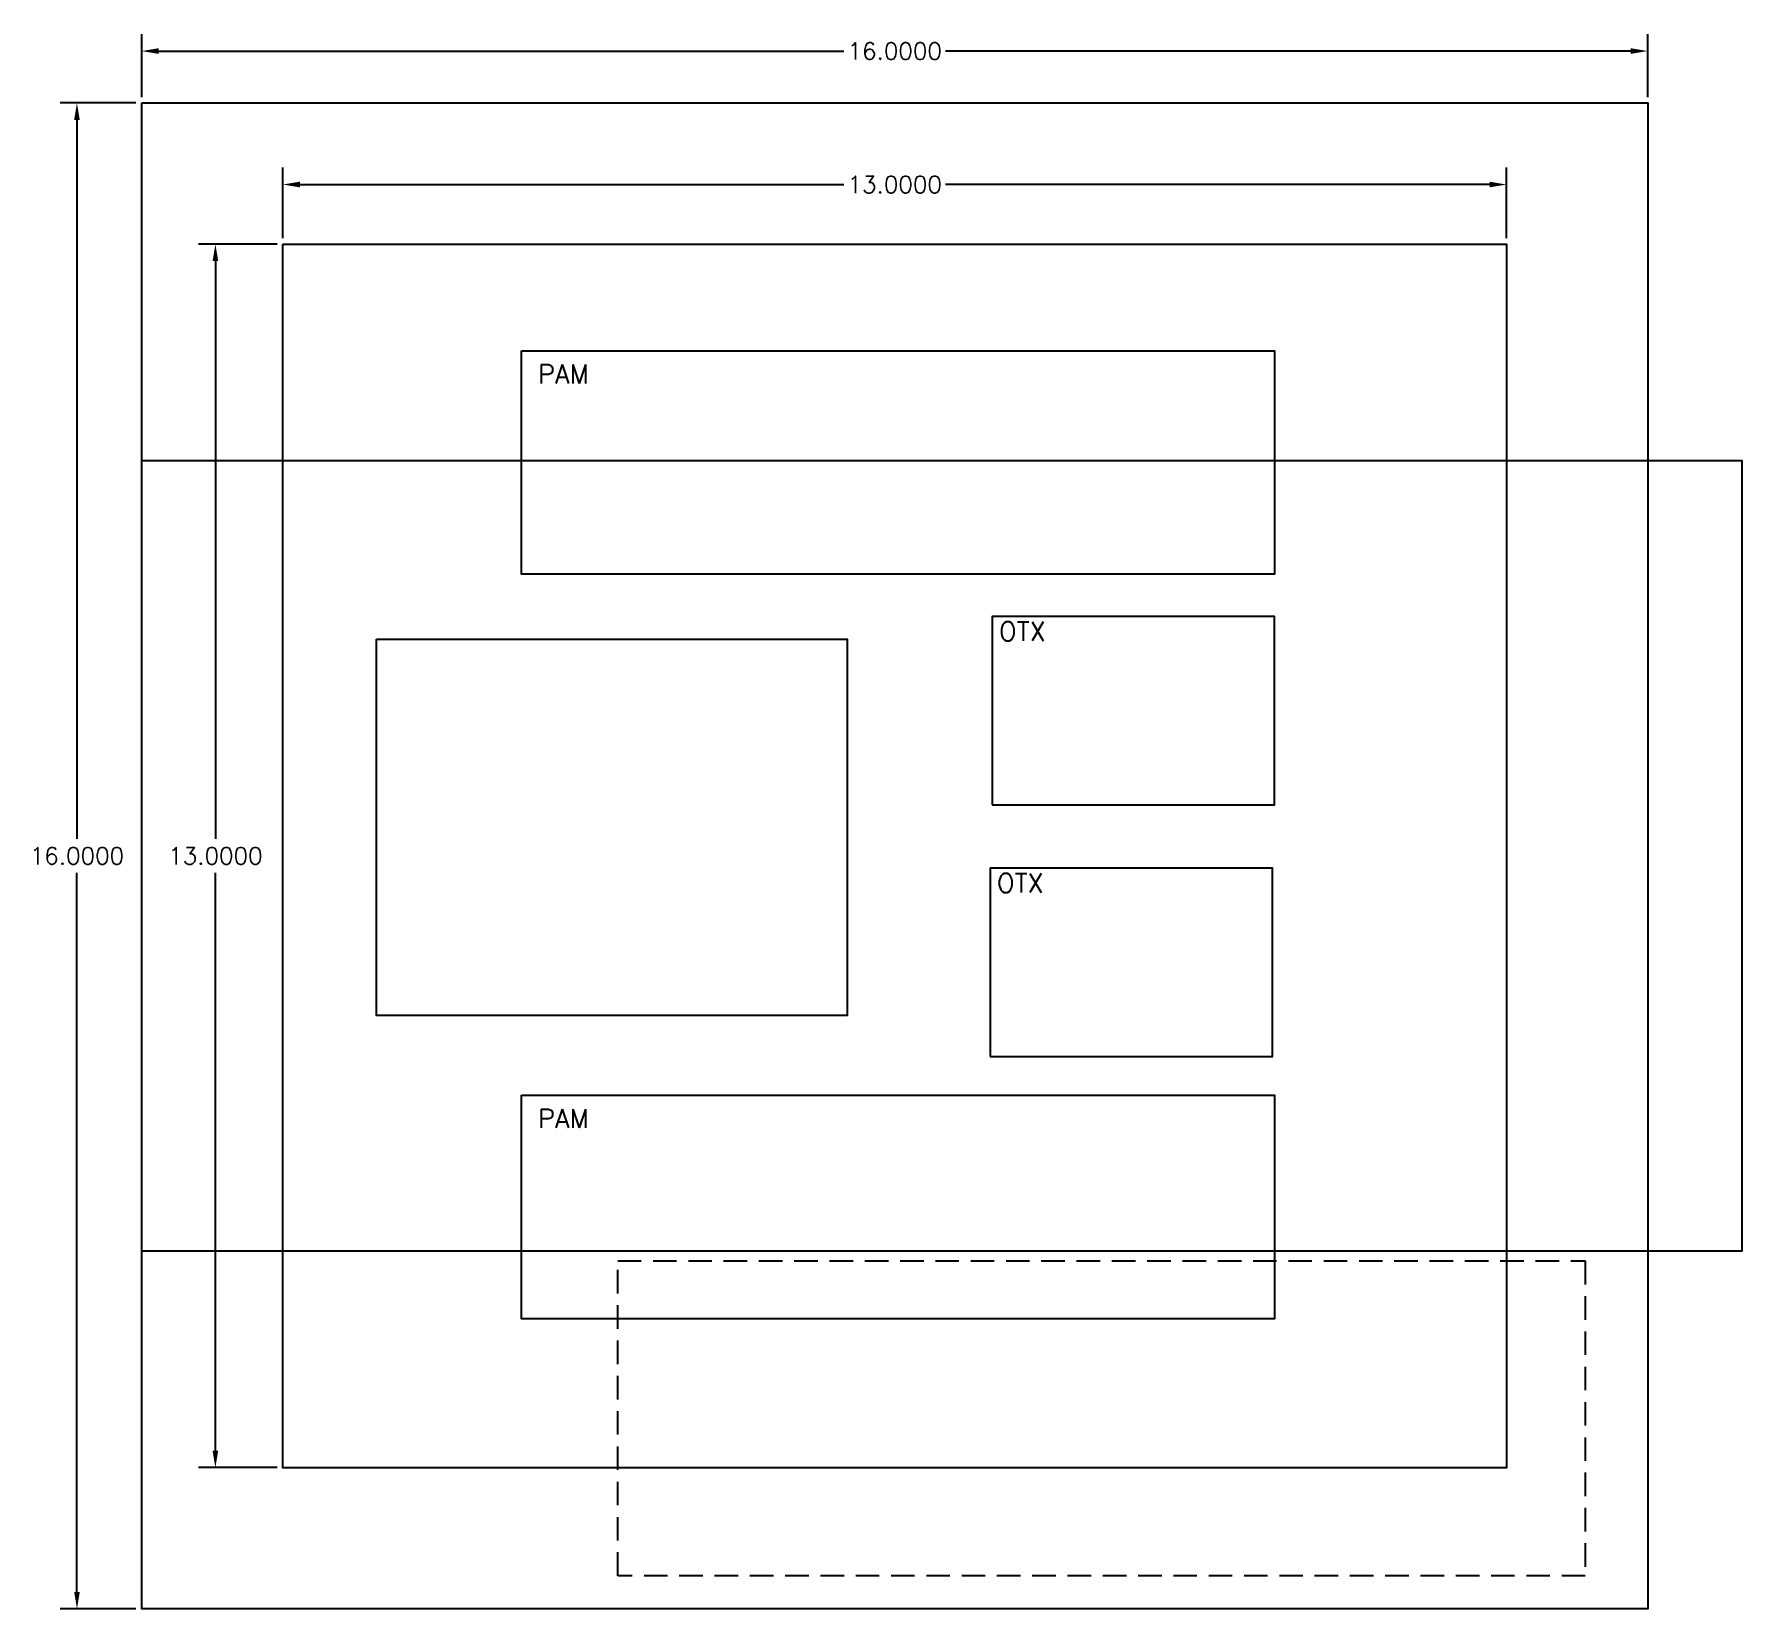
# Model space of a CAD drawing. Extents: x -3.1 to 15, y -3.7 to 13.1.
import ezdxf

# ---------------------------------------------------------------- set-up
doc = ezdxf.new("R2010")
doc.units = 0
doc.header["$MEASUREMENT"] = 0
doc.linetypes.add('DASHED2', pattern=[0.375, 0.25, -0.125])
doc.layers.get('0').update_dxf_attribs({"linetype": 'CONTINUOUS'})
doc.layers.get('DEFPOINTS').update_dxf_attribs({"linetype": 'CONTINUOUS'})
for name, color, linetype in [('BOX', 1, 'CONTINUOUS'), ('DIMENSIONS', 7, 'CONTINUOUS'), ('FEEDFOCUS', 3, 'CONTINUOUS'), ('FOYER', 5, 'DASHED2')]:
    doc.layers.add(name, color=color, linetype=linetype)
doc.styles.get("Standard").update_dxf_attribs({"font": 'txt.shx'})
doc.dimstyles.get("Standard").update_dxf_attribs({"dimtxt": 0.18, "dimasz": 0.18, "dimexe": 0.18, "dimexo": 0.0625, "dimgap": 0.09, "dimtad": 0, "dimtih": 1, "dimtoh": 1, "dimdec": 4, "dimzin": 0, "dimdsep": 46, "dimtxsty": 'Standard', "dimcen": 0.09, "dimadec": 0, "dimazin": 0, "dimtfac": 1, "dimtdec": 4, "dimtofl": 0, "dimtmove": 0, "dimatfit": 3, "dimfxl": 0, "dimtolj": 1, "dimtzin": 0, "dimarcsym": 0})

# ---------------------------------------------------------------- blocks, each defined once
blk = doc.blocks.new('PAM')
blk.add_lwpolyline([(0, 0), (8, 0), (8, -2.375), (0, -2.375)], close=True)
blk.add_text('PAM', height=0.2).set_placement((0.174, -0.348))
blk = doc.blocks.new('OTX')
blk.add_lwpolyline([(0, -2), (3, -2), (3, 0), (0, 0)], close=True)
blk.add_text('OTX', height=0.2).set_placement((0.073, -0.257))
blk = doc.blocks.new('*D0')
at = {"layer": 'DEFPOINTS', "color": 0, "linetype": 'ByBlock'}
for p in [(-2, 12.328), (14, 12.328)]:
    blk.add_point(p, dxfattribs=at)
at = {"layer": 'DIMENSIONS', "color": 0, "linetype": 'ByBlock'}
for p, q in [((-2, 12.39), (-2, 13.059)), ((14, 12.39), (14, 13.059)), ((-1.82, 12.879), (5.46, 12.879)), ((13.82, 12.879), (6.54, 12.879))]:
    blk.add_line(p, q, dxfattribs=at)
for points in [[(-2, 12.879), (-1.82, 12.849), (-1.82, 12.909)], [(14, 12.879), (13.82, 12.849), (13.82, 12.909)]]:
    blk.add_solid(points, dxfattribs=at)
at = {"layer": 'DIMENSIONS', "color": 0, "linetype": 'ByBlock', "insert": (6, 12.879), "char_height": 0.18, "attachment_point": 5}
blk.add_mtext('\\A1;16.0000', dxfattribs=at)
blk = doc.blocks.new('*D2')
at = {"layer": 'DEFPOINTS', "color": 0, "linetype": 'ByBlock'}
for p in [(-2, 12.328), (-2, -3.672)]:
    blk.add_point(p, dxfattribs=at)
at = {"layer": 'DIMENSIONS', "color": 0, "linetype": 'ByBlock'}
for p, q in [((-2.062, 12.328), (-2.868, 12.328)), ((-2.688, 12.148), (-2.688, 4.508)), ((-2.688, -3.492), (-2.688, 4.148)), ((-2.062, -3.672), (-2.868, -3.672))]:
    blk.add_line(p, q, dxfattribs=at)
for points in [[(-2.688, 12.328), (-2.718, 12.148), (-2.658, 12.148)], [(-2.688, -3.672), (-2.718, -3.492), (-2.658, -3.492)]]:
    blk.add_solid(points, dxfattribs=at)
at = {"layer": 'DIMENSIONS', "color": 0, "linetype": 'ByBlock', "insert": (-2.688, 4.328), "char_height": 0.18, "attachment_point": 5}
blk.add_mtext('\\A1;16.0000', dxfattribs=at)
blk = doc.blocks.new('*D1')
at = {"layer": 'DEFPOINTS', "color": 0, "linetype": 'ByBlock'}
for p in [(-0.5, 10.828), (12.5, 10.828)]:
    blk.add_point(p, dxfattribs=at)
at = {"layer": 'DIMENSIONS', "color": 0, "linetype": 'ByBlock'}
for p, q in [((-0.5, 10.89), (-0.5, 11.641)), ((12.5, 10.89), (12.5, 11.641)), ((-0.32, 11.461), (5.46, 11.461)), ((12.32, 11.461), (6.54, 11.461))]:
    blk.add_line(p, q, dxfattribs=at)
for points in [[(-0.5, 11.461), (-0.32, 11.431), (-0.32, 11.491)], [(12.5, 11.461), (12.32, 11.431), (12.32, 11.491)]]:
    blk.add_solid(points, dxfattribs=at)
at = {"layer": 'DIMENSIONS', "color": 0, "linetype": 'ByBlock', "insert": (6, 11.461), "char_height": 0.18, "attachment_point": 5}
blk.add_mtext('\\A1;13.0000', dxfattribs=at)
blk = doc.blocks.new('*D3')
at = {"layer": 'DEFPOINTS', "color": 0, "linetype": 'ByBlock'}
for p in [(-0.5, 10.828), (-0.5, -2.172)]:
    blk.add_point(p, dxfattribs=at)
at = {"layer": 'DIMENSIONS', "color": 0, "linetype": 'ByBlock'}
for p, q in [((-0.562, 10.828), (-1.397, 10.828)), ((-1.217, 10.648), (-1.217, 4.508)), ((-1.217, -1.992), (-1.217, 4.148)), ((-0.562, -2.172), (-1.397, -2.172))]:
    blk.add_line(p, q, dxfattribs=at)
for points in [[(-1.217, 10.828), (-1.247, 10.648), (-1.187, 10.648)], [(-1.217, -2.172), (-1.247, -1.992), (-1.187, -1.992)]]:
    blk.add_solid(points, dxfattribs=at)
at = {"layer": 'DIMENSIONS', "color": 0, "linetype": 'ByBlock', "insert": (-1.217, 4.328), "char_height": 0.18, "attachment_point": 5}
blk.add_mtext('\\A1;13.0000', dxfattribs=at)

msp = doc.modelspace()

# ---------------------------------------------------------------- linework, layer by layer
msp.add_lwpolyline([(0.49336, 6.63134), (5.49336, 6.63134), (5.49336, 2.63134), (0.49336, 2.63134)], close=True)
at = {"layer": 'BOX'}
for points in [[(-2, 12.32785), (14, 12.32785), (14, -3.67215), (-2, -3.67215)], [(-0.5, 10.82785), (12.5, 10.82785), (12.5, -2.17215), (-0.5, -2.17215)]]:
    msp.add_lwpolyline(points, close=True, dxfattribs=at)
at = {"layer": 'FEEDFOCUS'}
msp.add_lwpolyline([(-2, 8.52785), (15, 8.52785), (15, 0.12785), (-2, 0.12785)], close=True, dxfattribs=at)
at = {"layer": 'FOYER'}
msp.add_lwpolyline([(3.05762, 0.02511), (13.33639, 0.02511), (13.33639, -3.32147), (3.05762, -3.32147)], close=True, dxfattribs=at)

# ---------------------------------------------------------------- block references
for name, p in [('PAM', (2.03626, 9.69541)), ('OTX', (7.03439, 6.87038)), ('OTX', (7.01266, 4.19747)), ('PAM', (2.03626, 1.78532))]:
    msp.add_blockref(name, p)

# ---------------------------------------------------------------- dimensions: what is measured, and where the dimension line sits
at = {"layer": 'DIMENSIONS'}
for base, p1, p2, picture, middle in [((14, 12.87879), (-2, 12.32785), (14, 12.32785), '*D0', (6, 12.87879)), ((12.5, 11.46093), (-0.5, 10.82785), (12.5, 10.82785), '*D1', (6, 11.46093))]:
    dim = msp.add_linear_dim(base=base, p1=p1, p2=p2, dimstyle='Standard', dxfattribs=at)
    dim.commit()
    dim.dimension.update_dxf_attribs({"geometry": picture, "text_midpoint": middle})
for base, p1, p2, picture, middle in [((-2.68755, -3.67215), (-2, 12.32785), (-2, -3.67215), '*D2', (-2.68755, 4.32785)), ((-1.21718, -2.17215), (-0.5, 10.82785), (-0.5, -2.17215), '*D3', (-1.21718, 4.32785))]:
    dim = msp.add_linear_dim(base=base, p1=p1, p2=p2, angle=90, dimstyle='Standard', dxfattribs=at)
    dim.commit()
    dim.dimension.update_dxf_attribs({"geometry": picture, "text_midpoint": middle})

doc.saveas('drawing.dxf')
